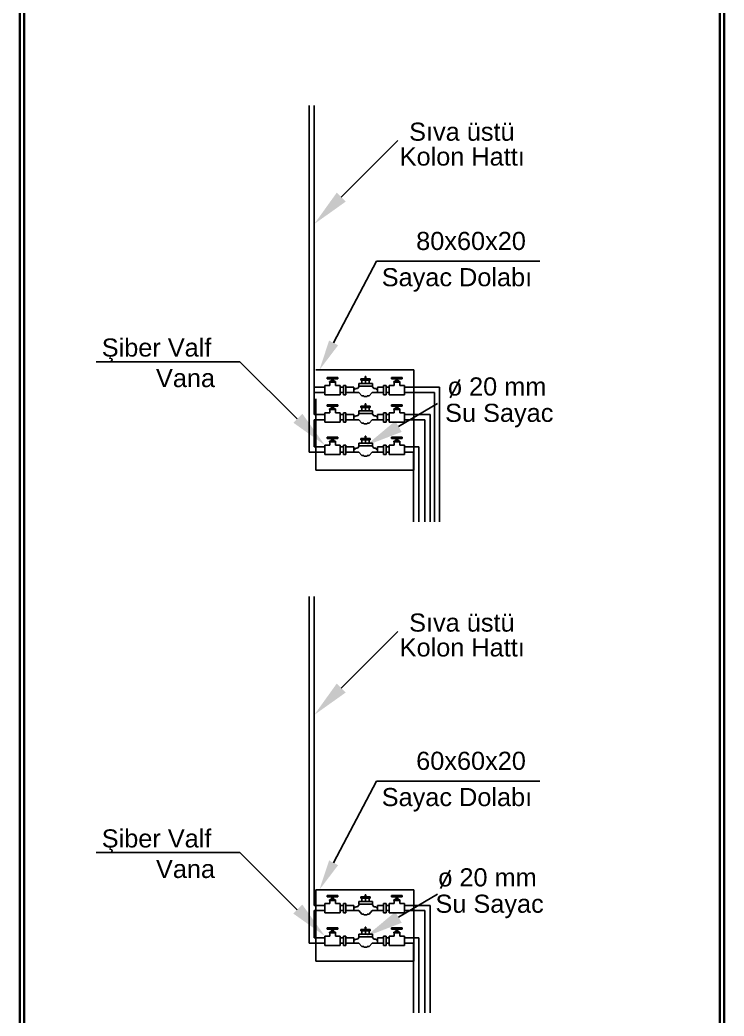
# Model space of a CAD drawing. Extents: x 386248 to 427517, y 4539405 to 4542296.
# Drawn here: x 422654.2 to 422986.8, y 4539876.9 to 4540347.3 of the extents above; entities that cross this region are included whole.
import ezdxf

# ---------------------------------------------------------------- set-up
doc = ezdxf.new("R2010")
doc.units = 0
for name, color, linetype, lineweight in [('_YAZI_', 140, 'Continuous', 25), ('MATERIAL2', 1, 'Continuous', 20), ('YAZILAR', 1, 'Continuous', 30)]:
    doc.layers.add(name, color=color, linetype=linetype, lineweight=lineweight)
doc.layers.add('A_50_DİM', color=2, linetype='Continuous')
doc.layers.add('A_TXT_25_F', color=160, linetype='Continuous')
doc.styles.add('ince', font='')
doc.styles.get('ince').set_extended_font_data('Arial')

msp = doc.modelspace()

# ---------------------------------------------------------------- linework, layer by layer
at = {"layer": '_YAZI_'}
for p, q in [((422862.039, 4540177.521, 37.118), (422857.445, 4540168.91, 37.118)), ((422857.476, 4539945.744, 37.118), (422852.882, 4539937.133, 37.118))]:
    msp.add_line(p, q, dxfattribs=at)
at = {"layer": 'A_50_DİM', "color": 1}
for p, q in [((422799.359, 4540178.505, 37.118), (422804.318, 4540178.505, 37.118)), ((422799.359, 4540177.877, 37.118), (422799.359, 4540178.505, 37.118)), ((422804.318, 4540177.877, 37.118), (422799.359, 4540177.877, 37.118)), ((422801.685, 4540177.157, 37.118), (422801.223, 4540177.157, 37.118)), ((422801.223, 4540177.157, 37.118), (422801.223, 4540176.543, 37.118)), ((422801.685, 4540177.877, 37.118), (422801.992, 4540177.877, 37.118)), ((422801.685, 4540177.047, 37.118), (422801.685, 4540177.877, 37.118)), ((422801.992, 4540177.047, 37.118), (422801.992, 4540177.877, 37.118)), ((422802.454, 4540177.157, 37.118), (422801.992, 4540177.157, 37.118)), ((422802.454, 4540176.543, 37.118), (422802.454, 4540177.157, 37.118)), ((422804.318, 4540178.505, 37.118), (422804.318, 4540177.877, 37.118)), ((422817.253, 4540177.856, 37.118), (422815.142, 4540177.856, 37.118)), ((422815.142, 4540177.856, 37.118), (422815.142, 4540177.227, 37.118)), ((422815.142, 4540177.227, 37.118), (422819.671, 4540177.227, 37.118)), ((422815.401, 4540177.227, 37.118), (422818.896, 4540177.227, 37.118)), ((422815.688, 4540177.227, 37.118), (422819.125, 4540177.227, 37.118)), ((422815.688, 4540177.227, 37.118), (422815.688, 4540175.628, 37.118)), ((422817.253, 4540178.879, 37.118), (422817.56, 4540178.879, 37.118)), ((422817.253, 4540177.545, 37.118), (422817.253, 4540178.879, 37.118)), ((422817.56, 4540177.545, 37.118), (422817.253, 4540177.545, 37.118)), ((422817.406, 4540177.227, 37.118), (422817.406, 4540175.628, 37.118)), ((422817.56, 4540177.545, 37.118), (422817.56, 4540178.879, 37.118)), ((422819.671, 4540177.856, 37.118), (422817.56, 4540177.856, 37.118)), ((422819.125, 4540177.227, 37.118), (422819.125, 4540175.628, 37.118)), ((422819.671, 4540177.227, 37.118), (422819.671, 4540177.856, 37.118)), ((422829.753, 4540178.505, 37.118), (422834.713, 4540178.505, 37.118)), ((422829.753, 4540177.877, 37.118), (422829.753, 4540178.505, 37.118)), ((422834.713, 4540177.877, 37.118), (422829.753, 4540177.877, 37.118)), ((422832.079, 4540177.157, 37.118), (422831.617, 4540177.157, 37.118)), ((422831.617, 4540177.157, 37.118), (422831.617, 4540176.543, 37.118)), ((422832.079, 4540177.877, 37.118), (422832.387, 4540177.877, 37.118)), ((422832.079, 4540177.047, 37.118), (422832.079, 4540177.877, 37.118)), ((422832.387, 4540177.047, 37.118), (422832.387, 4540177.877, 37.118)), ((422832.849, 4540177.157, 37.118), (422832.387, 4540177.157, 37.118)), ((422832.849, 4540176.543, 37.118), (422832.849, 4540177.157, 37.118)), ((422834.713, 4540178.505, 37.118), (422834.713, 4540177.877, 37.118)), ((422798.206, 4540174.714, 37.118), (422800.511, 4540174.714, 37.118)), ((422798.206, 4540171.419, 37.118), (422798.206, 4540174.714, 37.118)), ((422803.275, 4540176.543, 37.118), (422800.402, 4540176.543, 37.118)), ((422800.402, 4540176.543, 37.118), (422800.402, 4540176.251, 37.118)), ((422800.402, 4540176.251, 37.118), (422803.275, 4540176.251, 37.118)), ((422800.511, 4540176.251, 37.118), (422803.166, 4540176.251, 37.118)), ((422800.511, 4540174.714, 37.118), (422800.511, 4540176.251, 37.118)), ((422800.511, 4540176.251, 37.118), (422801.28, 4540176.251, 37.118)), ((422801.223, 4540176.543, 37.118), (422802.454, 4540176.543, 37.118)), ((422801.28, 4540176.251, 37.118), (422803.166, 4540176.251, 37.118)), ((422801.992, 4540177.047, 37.118), (422801.685, 4540177.047, 37.118)), ((422803.166, 4540176.251, 37.118), (422803.166, 4540174.714, 37.118)), ((422803.166, 4540174.714, 37.118), (422805.471, 4540174.714, 37.118)), ((422803.275, 4540176.251, 37.118), (422803.275, 4540176.543, 37.118)), ((422805.471, 4540174.714, 37.118), (422805.471, 4540170.29, 37.118)), ((422805.471, 4540173.878, 37.118), (422806.948, 4540173.878, 37.118)), ((422808.101, 4540174.714, 37.118), (422806.948, 4540174.714, 37.118)), ((422806.948, 4540174.714, 37.118), (422806.948, 4540170.29, 37.118)), ((422808.101, 4540170.29, 37.118), (422808.101, 4540174.714, 37.118)), ((422808.101, 4540173.878, 37.118), (422811.964, 4540173.878, 37.118)), ((422811.964, 4540171.419, 37.118), (422811.964, 4540173.878, 37.118)), ((422812.597, 4540172.869, 37.118), (422811.964, 4540172.869, 37.118)), ((422812.678, 4540173.261, 37.118), (422812.597, 4540172.869, 37.118)), ((422813.679, 4540173.261, 37.118), (422812.678, 4540173.261, 37.118)), ((422814.525, 4540174.403, 37.118), (422813.679, 4540173.261, 37.118)), ((422814.199, 4540175.628, 37.118), (422814.199, 4540174.403, 37.118)), ((422814.199, 4540175.628, 37.118), (422820.768, 4540175.628, 37.118)), ((422814.199, 4540174.403, 37.118), (422820.768, 4540174.403, 37.118)), ((422820.519, 4540174.403, 37.118), (422821.365, 4540173.261, 37.118)), ((422820.768, 4540175.628, 37.118), (422820.768, 4540174.403, 37.118)), ((422821.365, 4540173.261, 37.118), (422822.365, 4540173.261, 37.118)), ((422822.365, 4540173.261, 37.118), (422822.446, 4540172.869, 37.118)), ((422822.446, 4540172.869, 37.118), (422823.027, 4540172.869, 37.118)), ((422822.446, 4540172.869, 37.118), (422823.027, 4540172.869, 37.118)), ((422823.027, 4540173.878, 37.118), (422825.971, 4540173.878, 37.118)), ((422823.027, 4540173.878, 37.118), (422823.027, 4540171.419, 37.118)), ((422825.971, 4540174.714, 37.118), (422827.124, 4540174.714, 37.118)), ((422825.971, 4540170.29, 37.118), (422825.971, 4540174.714, 37.118)), ((422827.124, 4540174.714, 37.118), (422827.124, 4540170.29, 37.118)), ((422827.124, 4540173.878, 37.118), (422828.601, 4540173.878, 37.118)), ((422828.601, 4540173.878, 37.118), (422827.124, 4540173.878, 37.118)), ((422830.906, 4540174.714, 37.118), (422828.601, 4540174.714, 37.118)), ((422828.601, 4540174.714, 37.118), (422828.601, 4540170.29, 37.118)), ((422833.67, 4540176.543, 37.118), (422830.796, 4540176.543, 37.118)), ((422830.796, 4540176.543, 37.118), (422830.796, 4540176.251, 37.118)), ((422830.796, 4540176.251, 37.118), (422833.67, 4540176.251, 37.118)), ((422830.906, 4540176.251, 37.118), (422833.56, 4540176.251, 37.118)), ((422832.792, 4540176.251, 37.118), (422830.906, 4540176.251, 37.118)), ((422830.906, 4540176.251, 37.118), (422830.906, 4540174.714, 37.118)), ((422831.617, 4540176.543, 37.118), (422832.849, 4540176.543, 37.118)), ((422832.387, 4540177.047, 37.118), (422832.079, 4540177.047, 37.118)), ((422833.56, 4540176.251, 37.118), (422832.792, 4540176.251, 37.118)), ((422833.56, 4540174.714, 37.118), (422833.56, 4540176.251, 37.118)), ((422835.866, 4540174.714, 37.118), (422833.56, 4540174.714, 37.118)), ((422833.67, 4540176.251, 37.118), (422833.67, 4540176.543, 37.118)), ((422835.866, 4540171.419, 37.118), (422835.866, 4540174.714, 37.118)), ((422835.866, 4540173.878, 37.118), (422852.386, 4540173.878, 37.118)), ((422852.386, 4540173.878, 37.118), (422852.386, 4540110.289, 37.118)), ((422798.206, 4540171.419, 37.118), (422798.206, 4540170.29, 37.118)), ((422798.206, 4540170.29, 37.118), (422805.471, 4540170.29, 37.118)), ((422805.471, 4540171.419, 37.118), (422806.948, 4540171.419, 37.118)), ((422806.948, 4540170.29, 37.118), (422808.101, 4540170.29, 37.118)), ((422811.964, 4540171.419, 37.118), (422808.101, 4540171.419, 37.118)), ((422814.258, 4540171.419, 37.118), (422811.617, 4540171.419, 37.118)), ((422815.688, 4540169.8, 37.118), (422814.258, 4540171.419, 37.118)), ((422816.66, 4540169.797, 37.118), (422815.688, 4540169.8, 37.118)), ((422816.659, 4540169.445, 37.118), (422816.66, 4540169.797, 37.118)), ((422818.154, 4540169.445, 37.118), (422816.659, 4540169.445, 37.118)), ((422819.125, 4540169.8, 37.118), (422818.154, 4540169.797, 37.118)), ((422818.154, 4540169.797, 37.118), (422818.154, 4540169.445, 37.118)), ((422820.555, 4540171.419, 37.118), (422819.125, 4540169.8, 37.118)), ((422823.027, 4540171.419, 37.118), (422820.555, 4540171.419, 37.118)), ((422823.027, 4540171.419, 37.118), (422825.971, 4540171.419, 37.118)), ((422827.124, 4540170.29, 37.118), (422825.971, 4540170.29, 37.118)), ((422827.124, 4540171.419, 37.118), (422828.601, 4540171.419, 37.118)), ((422828.601, 4540171.419, 37.118), (422827.124, 4540171.419, 37.118)), ((422835.866, 4540170.29, 37.118), (422828.601, 4540170.29, 37.118)), ((422835.866, 4540171.419, 37.118), (422849.927, 4540171.419, 37.118)), ((422835.866, 4540171.419, 37.118), (422835.866, 4540170.29, 37.118)), ((422849.927, 4540171.419, 37.118), (422849.927, 4540110.289, 37.118)), ((422799.359, 4540165.602, 37.118), (422804.318, 4540165.602, 37.118)), ((422799.359, 4540164.975, 37.118), (422799.359, 4540165.602, 37.118)), ((422804.318, 4540164.975, 37.118), (422799.359, 4540164.975, 37.118)), ((422803.275, 4540163.641, 37.118), (422800.402, 4540163.641, 37.118)), ((422800.402, 4540163.641, 37.118), (422800.402, 4540163.348, 37.118)), ((422800.402, 4540163.348, 37.118), (422803.275, 4540163.348, 37.118)), ((422800.511, 4540163.348, 37.118), (422803.166, 4540163.348, 37.118)), ((422800.511, 4540161.811, 37.118), (422800.511, 4540163.348, 37.118)), ((422800.511, 4540163.348, 37.118), (422801.28, 4540163.348, 37.118)), ((422801.685, 4540164.254, 37.118), (422801.223, 4540164.254, 37.118)), ((422801.223, 4540164.254, 37.118), (422801.223, 4540163.641, 37.118)), ((422801.223, 4540163.641, 37.118), (422802.454, 4540163.641, 37.118)), ((422801.28, 4540163.348, 37.118), (422803.166, 4540163.348, 37.118)), ((422801.685, 4540164.975, 37.118), (422801.992, 4540164.975, 37.118)), ((422801.685, 4540164.144, 37.118), (422801.685, 4540164.975, 37.118)), ((422801.992, 4540164.144, 37.118), (422801.685, 4540164.144, 37.118)), ((422801.992, 4540164.144, 37.118), (422801.992, 4540164.975, 37.118)), ((422802.454, 4540164.254, 37.118), (422801.992, 4540164.254, 37.118)), ((422802.454, 4540163.641, 37.118), (422802.454, 4540164.254, 37.118)), ((422803.166, 4540163.348, 37.118), (422803.166, 4540161.811, 37.118)), ((422803.275, 4540163.348, 37.118), (422803.275, 4540163.641, 37.118)), ((422804.318, 4540165.602, 37.118), (422804.318, 4540164.975, 37.118)), ((422817.253, 4540164.954, 37.118), (422815.142, 4540164.954, 37.118)), ((422815.142, 4540164.954, 37.118), (422815.142, 4540164.325, 37.118)), ((422815.142, 4540164.325, 37.118), (422819.671, 4540164.325, 37.118)), ((422815.401, 4540164.325, 37.118), (422818.896, 4540164.325, 37.118)), ((422815.688, 4540164.325, 37.118), (422819.125, 4540164.325, 37.118)), ((422815.688, 4540164.325, 37.118), (422815.688, 4540162.726, 37.118)), ((422817.253, 4540165.977, 37.118), (422817.56, 4540165.977, 37.118)), ((422817.253, 4540164.643, 37.118), (422817.253, 4540165.977, 37.118)), ((422817.56, 4540164.643, 37.118), (422817.253, 4540164.643, 37.118)), ((422817.406, 4540164.325, 37.118), (422817.406, 4540162.726, 37.118)), ((422817.56, 4540164.643, 37.118), (422817.56, 4540165.977, 37.118)), ((422819.671, 4540164.954, 37.118), (422817.56, 4540164.954, 37.118)), ((422819.125, 4540164.325, 37.118), (422819.125, 4540162.726, 37.118)), ((422819.671, 4540164.325, 37.118), (422819.671, 4540164.954, 37.118)), ((422829.753, 4540165.602, 37.118), (422834.713, 4540165.602, 37.118)), ((422829.753, 4540164.975, 37.118), (422829.753, 4540165.602, 37.118)), ((422834.713, 4540164.975, 37.118), (422829.753, 4540164.975, 37.118)), ((422833.67, 4540163.641, 37.118), (422830.796, 4540163.641, 37.118)), ((422830.796, 4540163.641, 37.118), (422830.796, 4540163.348, 37.118)), ((422830.796, 4540163.348, 37.118), (422833.67, 4540163.348, 37.118)), ((422830.906, 4540163.348, 37.118), (422833.56, 4540163.348, 37.118)), ((422832.792, 4540163.348, 37.118), (422830.906, 4540163.348, 37.118)), ((422830.906, 4540163.348, 37.118), (422830.906, 4540161.811, 37.118)), ((422832.079, 4540164.254, 37.118), (422831.617, 4540164.254, 37.118)), ((422831.617, 4540164.254, 37.118), (422831.617, 4540163.641, 37.118)), ((422831.617, 4540163.641, 37.118), (422832.849, 4540163.641, 37.118)), ((422832.079, 4540164.975, 37.118), (422832.387, 4540164.975, 37.118)), ((422832.079, 4540164.144, 37.118), (422832.079, 4540164.975, 37.118)), ((422832.387, 4540164.144, 37.118), (422832.079, 4540164.144, 37.118)), ((422832.387, 4540164.144, 37.118), (422832.387, 4540164.975, 37.118)), ((422832.849, 4540164.254, 37.118), (422832.387, 4540164.254, 37.118)), ((422833.56, 4540163.348, 37.118), (422832.792, 4540163.348, 37.118)), ((422832.849, 4540163.641, 37.118), (422832.849, 4540164.254, 37.118)), ((422833.56, 4540161.811, 37.118), (422833.56, 4540163.348, 37.118)), ((422833.67, 4540163.348, 37.118), (422833.67, 4540163.641, 37.118)), ((422834.713, 4540165.602, 37.118), (422834.713, 4540164.975, 37.118)), ((422798.206, 4540161.811, 37.118), (422800.511, 4540161.811, 37.118)), ((422798.206, 4540158.516, 37.118), (422798.206, 4540161.811, 37.118)), ((422798.206, 4540158.516, 37.118), (422798.206, 4540157.387, 37.118)), ((422803.166, 4540161.811, 37.118), (422805.471, 4540161.811, 37.118)), ((422805.471, 4540161.811, 37.118), (422805.471, 4540157.387, 37.118)), ((422805.471, 4540160.975, 37.118), (422806.948, 4540160.975, 37.118)), ((422805.471, 4540158.516, 37.118), (422806.948, 4540158.516, 37.118)), ((422808.101, 4540161.811, 37.118), (422806.948, 4540161.811, 37.118)), ((422806.948, 4540161.811, 37.118), (422806.948, 4540157.387, 37.118)), ((422808.101, 4540157.387, 37.118), (422808.101, 4540161.811, 37.118)), ((422808.101, 4540160.975, 37.118), (422811.964, 4540160.975, 37.118)), ((422811.964, 4540158.516, 37.118), (422808.101, 4540158.516, 37.118)), ((422814.258, 4540158.516, 37.118), (422811.617, 4540158.516, 37.118)), ((422811.964, 4540158.516, 37.118), (422811.964, 4540160.975, 37.118)), ((422812.597, 4540159.967, 37.118), (422811.964, 4540159.967, 37.118)), ((422812.678, 4540160.358, 37.118), (422812.597, 4540159.967, 37.118)), ((422813.679, 4540160.358, 37.118), (422812.678, 4540160.358, 37.118)), ((422814.525, 4540161.501, 37.118), (422813.679, 4540160.358, 37.118)), ((422814.199, 4540162.726, 37.118), (422814.199, 4540161.501, 37.118)), ((422814.199, 4540162.726, 37.118), (422820.768, 4540162.726, 37.118)), ((422814.199, 4540161.501, 37.118), (422820.768, 4540161.501, 37.118)), ((422815.688, 4540156.898, 37.118), (422814.258, 4540158.516, 37.118)), ((422820.555, 4540158.516, 37.118), (422819.125, 4540156.898, 37.118)), ((422820.519, 4540161.501, 37.118), (422821.365, 4540160.358, 37.118)), ((422823.027, 4540158.516, 37.118), (422820.555, 4540158.516, 37.118)), ((422820.768, 4540162.726, 37.118), (422820.768, 4540161.501, 37.118)), ((422821.365, 4540160.358, 37.118), (422822.365, 4540160.358, 37.118)), ((422822.365, 4540160.358, 37.118), (422822.446, 4540159.967, 37.118)), ((422822.446, 4540159.967, 37.118), (422823.027, 4540159.967, 37.118)), ((422822.446, 4540159.967, 37.118), (422823.027, 4540159.967, 37.118)), ((422823.027, 4540160.975, 37.118), (422825.971, 4540160.975, 37.118)), ((422823.027, 4540160.975, 37.118), (422823.027, 4540158.516, 37.118)), ((422823.027, 4540158.516, 37.118), (422825.971, 4540158.516, 37.118)), ((422825.971, 4540161.811, 37.118), (422827.124, 4540161.811, 37.118)), ((422825.971, 4540157.387, 37.118), (422825.971, 4540161.811, 37.118)), ((422827.124, 4540161.811, 37.118), (422827.124, 4540157.387, 37.118)), ((422827.124, 4540160.975, 37.118), (422828.601, 4540160.975, 37.118)), ((422828.601, 4540160.975, 37.118), (422827.124, 4540160.975, 37.118)), ((422827.124, 4540158.516, 37.118), (422828.601, 4540158.516, 37.118)), ((422828.601, 4540158.516, 37.118), (422827.124, 4540158.516, 37.118)), ((422830.906, 4540161.811, 37.118), (422828.601, 4540161.811, 37.118)), ((422828.601, 4540161.811, 37.118), (422828.601, 4540157.387, 37.118)), ((422835.866, 4540161.811, 37.118), (422833.56, 4540161.811, 37.118)), ((422835.866, 4540158.516, 37.118), (422835.866, 4540161.811, 37.118)), ((422835.866, 4540160.975, 37.118), (422847.893, 4540160.975, 37.118)), ((422835.866, 4540158.516, 37.118), (422845.434, 4540158.516, 37.118)), ((422835.866, 4540158.516, 37.118), (422835.866, 4540157.387, 37.118)), ((422845.434, 4540158.516, 37.118), (422845.434, 4540110.289, 37.118)), ((422847.893, 4540160.975, 37.118), (422847.893, 4540110.289, 37.118)), ((422798.206, 4540157.387, 37.118), (422805.471, 4540157.387, 37.118)), ((422806.948, 4540157.387, 37.118), (422808.101, 4540157.387, 37.118)), ((422816.66, 4540156.895, 37.118), (422815.688, 4540156.898, 37.118)), ((422816.659, 4540156.542, 37.118), (422816.66, 4540156.895, 37.118)), ((422818.154, 4540156.542, 37.118), (422816.659, 4540156.542, 37.118)), ((422819.125, 4540156.898, 37.118), (422818.154, 4540156.895, 37.118)), ((422818.154, 4540156.895, 37.118), (422818.154, 4540156.542, 37.118)), ((422827.124, 4540157.387, 37.118), (422825.971, 4540157.387, 37.118)), ((422835.866, 4540157.387, 37.118), (422828.601, 4540157.387, 37.118)), ((422799.359, 4540150.291, 37.118), (422804.318, 4540150.291, 37.118)), ((422799.359, 4540149.664, 37.118), (422799.359, 4540150.291, 37.118)), ((422804.318, 4540149.664, 37.118), (422799.359, 4540149.664, 37.118)), ((422801.685, 4540148.943, 37.118), (422801.223, 4540148.943, 37.118)), ((422801.223, 4540148.943, 37.118), (422801.223, 4540148.329, 37.118)), ((422801.685, 4540149.664, 37.118), (422801.992, 4540149.664, 37.118)), ((422801.685, 4540148.833, 37.118), (422801.685, 4540149.664, 37.118)), ((422801.992, 4540148.833, 37.118), (422801.992, 4540149.664, 37.118)), ((422802.454, 4540148.943, 37.118), (422801.992, 4540148.943, 37.118)), ((422802.454, 4540148.329, 37.118), (422802.454, 4540148.943, 37.118)), ((422804.318, 4540150.291, 37.118), (422804.318, 4540149.664, 37.118)), ((422817.253, 4540149.642, 37.118), (422815.142, 4540149.642, 37.118)), ((422815.142, 4540149.642, 37.118), (422815.142, 4540149.013, 37.118)), ((422815.142, 4540149.013, 37.118), (422819.671, 4540149.013, 37.118)), ((422815.401, 4540149.013, 37.118), (422818.896, 4540149.013, 37.118)), ((422815.688, 4540149.013, 37.118), (422819.125, 4540149.013, 37.118)), ((422815.688, 4540149.013, 37.118), (422815.688, 4540147.414, 37.118)), ((422817.253, 4540150.665, 37.118), (422817.56, 4540150.665, 37.118)), ((422817.253, 4540149.331, 37.118), (422817.253, 4540150.665, 37.118)), ((422817.56, 4540149.331, 37.118), (422817.253, 4540149.331, 37.118)), ((422817.406, 4540149.013, 37.118), (422817.406, 4540147.414, 37.118)), ((422817.56, 4540149.331, 37.118), (422817.56, 4540150.665, 37.118)), ((422819.671, 4540149.642, 37.118), (422817.56, 4540149.642, 37.118)), ((422819.125, 4540149.013, 37.118), (422819.125, 4540147.414, 37.118)), ((422819.671, 4540149.013, 37.118), (422819.671, 4540149.642, 37.118)), ((422829.753, 4540150.291, 37.118), (422834.713, 4540150.291, 37.118)), ((422829.753, 4540149.664, 37.118), (422829.753, 4540150.291, 37.118)), ((422834.713, 4540149.664, 37.118), (422829.753, 4540149.664, 37.118)), ((422832.079, 4540148.943, 37.118), (422831.617, 4540148.943, 37.118)), ((422831.617, 4540148.943, 37.118), (422831.617, 4540148.329, 37.118)), ((422832.079, 4540149.664, 37.118), (422832.387, 4540149.664, 37.118)), ((422832.079, 4540148.833, 37.118), (422832.079, 4540149.664, 37.118)), ((422832.387, 4540148.833, 37.118), (422832.387, 4540149.664, 37.118)), ((422832.849, 4540148.943, 37.118), (422832.387, 4540148.943, 37.118)), ((422832.849, 4540148.329, 37.118), (422832.849, 4540148.943, 37.118)), ((422834.713, 4540150.291, 37.118), (422834.713, 4540149.664, 37.118)), ((422798.206, 4540146.5, 37.118), (422800.511, 4540146.5, 37.118)), ((422798.206, 4540143.205, 37.118), (422798.206, 4540146.5, 37.118)), ((422803.275, 4540148.329, 37.118), (422800.402, 4540148.329, 37.118)), ((422800.402, 4540148.329, 37.118), (422800.402, 4540148.037, 37.118)), ((422800.402, 4540148.037, 37.118), (422803.275, 4540148.037, 37.118)), ((422800.511, 4540148.037, 37.118), (422803.166, 4540148.037, 37.118)), ((422800.511, 4540146.5, 37.118), (422800.511, 4540148.037, 37.118)), ((422800.511, 4540148.037, 37.118), (422801.28, 4540148.037, 37.118)), ((422801.223, 4540148.329, 37.118), (422802.454, 4540148.329, 37.118)), ((422801.28, 4540148.037, 37.118), (422803.166, 4540148.037, 37.118)), ((422801.992, 4540148.833, 37.118), (422801.685, 4540148.833, 37.118)), ((422803.166, 4540148.037, 37.118), (422803.166, 4540146.5, 37.118)), ((422803.166, 4540146.5, 37.118), (422805.471, 4540146.5, 37.118)), ((422803.275, 4540148.037, 37.118), (422803.275, 4540148.329, 37.118)), ((422805.471, 4540146.5, 37.118), (422805.471, 4540142.076, 37.118)), ((422805.471, 4540145.664, 37.118), (422806.948, 4540145.664, 37.118)), ((422808.101, 4540146.5, 37.118), (422806.948, 4540146.5, 37.118)), ((422806.948, 4540146.5, 37.118), (422806.948, 4540142.076, 37.118)), ((422808.101, 4540142.076, 37.118), (422808.101, 4540146.5, 37.118)), ((422808.101, 4540145.664, 37.118), (422811.964, 4540145.664, 37.118)), ((422811.964, 4540143.205, 37.118), (422811.964, 4540145.664, 37.118)), ((422812.597, 4540144.656, 37.118), (422811.964, 4540144.656, 37.118)), ((422812.678, 4540145.047, 37.118), (422812.597, 4540144.656, 37.118)), ((422813.679, 4540145.047, 37.118), (422812.678, 4540145.047, 37.118)), ((422814.525, 4540146.189, 37.118), (422813.679, 4540145.047, 37.118)), ((422814.199, 4540147.414, 37.118), (422814.199, 4540146.189, 37.118)), ((422814.199, 4540147.414, 37.118), (422820.768, 4540147.414, 37.118)), ((422814.199, 4540146.189, 37.118), (422820.768, 4540146.189, 37.118)), ((422820.519, 4540146.189, 37.118), (422821.365, 4540145.047, 37.118)), ((422820.768, 4540147.414, 37.118), (422820.768, 4540146.189, 37.118)), ((422821.365, 4540145.047, 37.118), (422822.365, 4540145.047, 37.118)), ((422822.365, 4540145.047, 37.118), (422822.446, 4540144.656, 37.118)), ((422822.446, 4540144.656, 37.118), (422823.027, 4540144.656, 37.118)), ((422822.446, 4540144.656, 37.118), (422823.027, 4540144.656, 37.118)), ((422823.027, 4540145.664, 37.118), (422825.971, 4540145.664, 37.118)), ((422823.027, 4540145.664, 37.118), (422823.027, 4540143.205, 37.118)), ((422825.971, 4540146.5, 37.118), (422827.124, 4540146.5, 37.118)), ((422825.971, 4540142.076, 37.118), (422825.971, 4540146.5, 37.118)), ((422827.124, 4540146.5, 37.118), (422827.124, 4540142.076, 37.118)), ((422827.124, 4540145.664, 37.118), (422828.601, 4540145.664, 37.118)), ((422828.601, 4540145.664, 37.118), (422827.124, 4540145.664, 37.118)), ((422830.906, 4540146.5, 37.118), (422828.601, 4540146.5, 37.118)), ((422828.601, 4540146.5, 37.118), (422828.601, 4540142.076, 37.118)), ((422833.67, 4540148.329, 37.118), (422830.796, 4540148.329, 37.118)), ((422830.796, 4540148.329, 37.118), (422830.796, 4540148.037, 37.118)), ((422830.796, 4540148.037, 37.118), (422833.67, 4540148.037, 37.118)), ((422830.906, 4540148.037, 37.118), (422833.56, 4540148.037, 37.118)), ((422832.792, 4540148.037, 37.118), (422830.906, 4540148.037, 37.118)), ((422830.906, 4540148.037, 37.118), (422830.906, 4540146.5, 37.118)), ((422831.617, 4540148.329, 37.118), (422832.849, 4540148.329, 37.118)), ((422832.387, 4540148.833, 37.118), (422832.079, 4540148.833, 37.118)), ((422833.56, 4540148.037, 37.118), (422832.792, 4540148.037, 37.118)), ((422833.56, 4540146.5, 37.118), (422833.56, 4540148.037, 37.118)), ((422835.866, 4540146.5, 37.118), (422833.56, 4540146.5, 37.118)), ((422833.67, 4540148.037, 37.118), (422833.67, 4540148.329, 37.118)), ((422835.866, 4540143.205, 37.118), (422835.866, 4540146.5, 37.118)), ((422835.866, 4540145.664, 37.118), (422842.561, 4540145.664, 37.118)), ((422840.102, 4540145.664, 37.118), (422842.561, 4540145.664, 37.118)), ((422842.561, 4540145.664, 37.118), (422842.561, 4540110.289, 37.118)), ((422798.206, 4540143.205, 37.118), (422798.206, 4540142.076, 37.118)), ((422798.206, 4540142.076, 37.118), (422805.471, 4540142.076, 37.118)), ((422805.471, 4540143.205, 37.118), (422806.948, 4540143.205, 37.118)), ((422806.948, 4540142.076, 37.118), (422808.101, 4540142.076, 37.118)), ((422811.964, 4540143.205, 37.118), (422808.101, 4540143.205, 37.118)), ((422814.258, 4540143.205, 37.118), (422811.617, 4540143.205, 37.118)), ((422815.688, 4540141.586, 37.118), (422814.258, 4540143.205, 37.118)), ((422816.66, 4540141.583, 37.118), (422815.688, 4540141.586, 37.118)), ((422816.659, 4540141.231, 37.118), (422816.66, 4540141.583, 37.118)), ((422818.154, 4540141.231, 37.118), (422816.659, 4540141.231, 37.118)), ((422819.125, 4540141.586, 37.118), (422818.154, 4540141.583, 37.118)), ((422818.154, 4540141.583, 37.118), (422818.154, 4540141.231, 37.118)), ((422820.555, 4540143.205, 37.118), (422819.125, 4540141.586, 37.118)), ((422823.027, 4540143.205, 37.118), (422820.555, 4540143.205, 37.118)), ((422823.027, 4540143.205, 37.118), (422825.971, 4540143.205, 37.118)), ((422827.124, 4540142.076, 37.118), (422825.971, 4540142.076, 37.118)), ((422827.124, 4540143.205, 37.118), (422828.601, 4540143.205, 37.118)), ((422828.601, 4540143.205, 37.118), (422827.124, 4540143.205, 37.118)), ((422835.866, 4540142.076, 37.118), (422828.601, 4540142.076, 37.118)), ((422835.866, 4540143.205, 37.118), (422840.102, 4540143.205, 37.118)), ((422835.866, 4540143.205, 37.118), (422835.866, 4540142.076, 37.118)), ((422840.102, 4540143.205, 37.118), (422840.102, 4540110.289, 37.118)), ((422840.102, 4540143.205, 37.118), (422840.102, 4540110.289, 37.118)), ((422799.359, 4539933.825, 37.118), (422804.318, 4539933.825, 37.118)), ((422799.359, 4539933.198, 37.118), (422799.359, 4539933.825, 37.118)), ((422804.318, 4539933.198, 37.118), (422799.359, 4539933.198, 37.118)), ((422801.685, 4539933.198, 37.118), (422801.992, 4539933.198, 37.118)), ((422801.685, 4539932.367, 37.118), (422801.685, 4539933.198, 37.118)), ((422801.992, 4539932.367, 37.118), (422801.992, 4539933.198, 37.118)), ((422804.318, 4539933.825, 37.118), (422804.318, 4539933.198, 37.118)), ((422817.253, 4539933.177, 37.118), (422815.142, 4539933.177, 37.118)), ((422815.142, 4539933.177, 37.118), (422815.142, 4539932.548, 37.118)), ((422815.142, 4539932.548, 37.118), (422819.671, 4539932.548, 37.118)), ((422815.401, 4539932.548, 37.118), (422818.896, 4539932.548, 37.118)), ((422815.688, 4539932.548, 37.118), (422819.125, 4539932.548, 37.118)), ((422815.688, 4539932.548, 37.118), (422815.688, 4539930.949, 37.118)), ((422817.253, 4539934.2, 37.118), (422817.56, 4539934.2, 37.118)), ((422817.253, 4539932.866, 37.118), (422817.253, 4539934.2, 37.118)), ((422817.56, 4539932.866, 37.118), (422817.253, 4539932.866, 37.118)), ((422817.406, 4539932.548, 37.118), (422817.406, 4539930.949, 37.118)), ((422817.56, 4539932.866, 37.118), (422817.56, 4539934.2, 37.118)), ((422819.671, 4539933.177, 37.118), (422817.56, 4539933.177, 37.118)), ((422819.125, 4539932.548, 37.118), (422819.125, 4539930.949, 37.118)), ((422819.671, 4539932.548, 37.118), (422819.671, 4539933.177, 37.118)), ((422829.753, 4539933.825, 37.118), (422834.713, 4539933.825, 37.118)), ((422829.753, 4539933.198, 37.118), (422829.753, 4539933.825, 37.118)), ((422834.713, 4539933.198, 37.118), (422829.753, 4539933.198, 37.118)), ((422832.079, 4539933.198, 37.118), (422832.387, 4539933.198, 37.118)), ((422832.079, 4539932.367, 37.118), (422832.079, 4539933.198, 37.118)), ((422832.387, 4539932.367, 37.118), (422832.387, 4539933.198, 37.118)), ((422834.713, 4539933.825, 37.118), (422834.713, 4539933.198, 37.118)), ((422798.206, 4539930.034, 37.118), (422800.511, 4539930.034, 37.118)), ((422798.206, 4539926.739, 37.118), (422798.206, 4539930.034, 37.118)), ((422803.275, 4539931.864, 37.118), (422800.402, 4539931.864, 37.118)), ((422800.402, 4539931.864, 37.118), (422800.402, 4539931.571, 37.118)), ((422800.402, 4539931.571, 37.118), (422803.275, 4539931.571, 37.118)), ((422800.511, 4539931.571, 37.118), (422803.166, 4539931.571, 37.118)), ((422800.511, 4539930.034, 37.118), (422800.511, 4539931.571, 37.118)), ((422800.511, 4539931.571, 37.118), (422801.28, 4539931.571, 37.118)), ((422801.685, 4539932.477, 37.118), (422801.223, 4539932.477, 37.118)), ((422801.223, 4539932.477, 37.118), (422801.223, 4539931.864, 37.118)), ((422801.223, 4539931.864, 37.118), (422802.454, 4539931.864, 37.118)), ((422801.28, 4539931.571, 37.118), (422803.166, 4539931.571, 37.118)), ((422801.992, 4539932.367, 37.118), (422801.685, 4539932.367, 37.118)), ((422802.454, 4539932.477, 37.118), (422801.992, 4539932.477, 37.118)), ((422802.454, 4539931.864, 37.118), (422802.454, 4539932.477, 37.118)), ((422803.166, 4539931.571, 37.118), (422803.166, 4539930.034, 37.118)), ((422803.166, 4539930.034, 37.118), (422805.471, 4539930.034, 37.118)), ((422803.275, 4539931.571, 37.118), (422803.275, 4539931.864, 37.118)), ((422805.471, 4539930.034, 37.118), (422805.471, 4539925.61, 37.118)), ((422805.471, 4539929.198, 37.118), (422806.948, 4539929.198, 37.118)), ((422808.101, 4539930.034, 37.118), (422806.948, 4539930.034, 37.118)), ((422806.948, 4539930.034, 37.118), (422806.948, 4539925.61, 37.118)), ((422808.101, 4539925.61, 37.118), (422808.101, 4539930.034, 37.118)), ((422808.101, 4539929.198, 37.118), (422811.964, 4539929.198, 37.118)), ((422811.964, 4539926.739, 37.118), (422811.964, 4539929.198, 37.118)), ((422812.597, 4539928.19, 37.118), (422811.964, 4539928.19, 37.118)), ((422812.678, 4539928.581, 37.118), (422812.597, 4539928.19, 37.118)), ((422813.679, 4539928.581, 37.118), (422812.678, 4539928.581, 37.118)), ((422814.525, 4539929.724, 37.118), (422813.679, 4539928.581, 37.118)), ((422814.199, 4539930.949, 37.118), (422814.199, 4539929.724, 37.118)), ((422814.199, 4539930.949, 37.118), (422820.768, 4539930.949, 37.118)), ((422814.199, 4539929.724, 37.118), (422820.768, 4539929.724, 37.118)), ((422820.519, 4539929.724, 37.118), (422821.365, 4539928.581, 37.118)), ((422820.768, 4539930.949, 37.118), (422820.768, 4539929.724, 37.118)), ((422821.365, 4539928.581, 37.118), (422822.365, 4539928.581, 37.118)), ((422822.365, 4539928.581, 37.118), (422822.446, 4539928.19, 37.118)), ((422822.446, 4539928.19, 37.118), (422823.027, 4539928.19, 37.118)), ((422822.446, 4539928.19, 37.118), (422823.027, 4539928.19, 37.118)), ((422823.027, 4539929.198, 37.118), (422825.971, 4539929.198, 37.118)), ((422823.027, 4539929.198, 37.118), (422823.027, 4539926.739, 37.118)), ((422825.971, 4539930.034, 37.118), (422827.124, 4539930.034, 37.118)), ((422825.971, 4539925.61, 37.118), (422825.971, 4539930.034, 37.118)), ((422827.124, 4539930.034, 37.118), (422827.124, 4539925.61, 37.118)), ((422827.124, 4539929.198, 37.118), (422828.601, 4539929.198, 37.118)), ((422828.601, 4539929.198, 37.118), (422827.124, 4539929.198, 37.118)), ((422830.906, 4539930.034, 37.118), (422828.601, 4539930.034, 37.118)), ((422828.601, 4539930.034, 37.118), (422828.601, 4539925.61, 37.118)), ((422833.67, 4539931.864, 37.118), (422830.796, 4539931.864, 37.118)), ((422830.796, 4539931.864, 37.118), (422830.796, 4539931.571, 37.118)), ((422830.796, 4539931.571, 37.118), (422833.67, 4539931.571, 37.118)), ((422830.906, 4539931.571, 37.118), (422833.56, 4539931.571, 37.118)), ((422832.792, 4539931.571, 37.118), (422830.906, 4539931.571, 37.118)), ((422830.906, 4539931.571, 37.118), (422830.906, 4539930.034, 37.118)), ((422832.079, 4539932.477, 37.118), (422831.617, 4539932.477, 37.118)), ((422831.617, 4539932.477, 37.118), (422831.617, 4539931.864, 37.118)), ((422831.617, 4539931.864, 37.118), (422832.849, 4539931.864, 37.118)), ((422832.387, 4539932.367, 37.118), (422832.079, 4539932.367, 37.118)), ((422832.849, 4539932.477, 37.118), (422832.387, 4539932.477, 37.118)), ((422833.56, 4539931.571, 37.118), (422832.792, 4539931.571, 37.118)), ((422832.849, 4539931.864, 37.118), (422832.849, 4539932.477, 37.118)), ((422833.56, 4539930.034, 37.118), (422833.56, 4539931.571, 37.118)), ((422835.866, 4539930.034, 37.118), (422833.56, 4539930.034, 37.118)), ((422833.67, 4539931.571, 37.118), (422833.67, 4539931.864, 37.118)), ((422835.866, 4539926.739, 37.118), (422835.866, 4539930.034, 37.118)), ((422835.866, 4539929.198, 37.118), (422847.893, 4539929.198, 37.118)), ((422847.893, 4539929.198, 37.118), (422847.893, 4539878.512, 37.118)), ((422798.206, 4539926.739, 37.118), (422798.206, 4539925.61, 37.118)), ((422798.206, 4539925.61, 37.118), (422805.471, 4539925.61, 37.118)), ((422805.471, 4539926.739, 37.118), (422806.948, 4539926.739, 37.118)), ((422806.948, 4539925.61, 37.118), (422808.101, 4539925.61, 37.118)), ((422811.964, 4539926.739, 37.118), (422808.101, 4539926.739, 37.118)), ((422814.258, 4539926.739, 37.118), (422811.617, 4539926.739, 37.118)), ((422815.688, 4539925.121, 37.118), (422814.258, 4539926.739, 37.118)), ((422816.66, 4539925.118, 37.118), (422815.688, 4539925.121, 37.118)), ((422816.659, 4539924.766, 37.118), (422816.66, 4539925.118, 37.118)), ((422818.154, 4539924.766, 37.118), (422816.659, 4539924.766, 37.118)), ((422819.125, 4539925.121, 37.118), (422818.154, 4539925.118, 37.118)), ((422818.154, 4539925.118, 37.118), (422818.154, 4539924.766, 37.118)), ((422820.555, 4539926.739, 37.118), (422819.125, 4539925.121, 37.118)), ((422823.027, 4539926.739, 37.118), (422820.555, 4539926.739, 37.118)), ((422823.027, 4539926.739, 37.118), (422825.971, 4539926.739, 37.118)), ((422827.124, 4539925.61, 37.118), (422825.971, 4539925.61, 37.118)), ((422827.124, 4539926.739, 37.118), (422828.601, 4539926.739, 37.118)), ((422828.601, 4539926.739, 37.118), (422827.124, 4539926.739, 37.118)), ((422835.866, 4539925.61, 37.118), (422828.601, 4539925.61, 37.118)), ((422835.866, 4539926.739, 37.118), (422845.434, 4539926.739, 37.118)), ((422835.866, 4539926.739, 37.118), (422835.866, 4539925.61, 37.118)), ((422845.434, 4539926.739, 37.118), (422845.434, 4539878.512, 37.118)), ((422799.359, 4539918.514, 37.118), (422804.318, 4539918.514, 37.118)), ((422799.359, 4539917.887, 37.118), (422799.359, 4539918.514, 37.118)), ((422804.318, 4539918.514, 37.118), (422804.318, 4539917.887, 37.118)), ((422817.253, 4539918.889, 37.118), (422817.56, 4539918.889, 37.118)), ((422817.253, 4539917.554, 37.118), (422817.253, 4539918.889, 37.118)), ((422817.56, 4539917.554, 37.118), (422817.56, 4539918.889, 37.118)), ((422829.753, 4539918.514, 37.118), (422834.713, 4539918.514, 37.118)), ((422829.753, 4539917.887, 37.118), (422829.753, 4539918.514, 37.118)), ((422834.713, 4539918.514, 37.118), (422834.713, 4539917.887, 37.118)), ((422798.206, 4539914.723, 37.118), (422800.511, 4539914.723, 37.118)), ((422798.206, 4539911.428, 37.118), (422798.206, 4539914.723, 37.118)), ((422804.318, 4539917.887, 37.118), (422799.359, 4539917.887, 37.118)), ((422803.275, 4539916.553, 37.118), (422800.402, 4539916.553, 37.118)), ((422800.402, 4539916.553, 37.118), (422800.402, 4539916.26, 37.118)), ((422800.402, 4539916.26, 37.118), (422803.275, 4539916.26, 37.118)), ((422800.511, 4539916.26, 37.118), (422803.166, 4539916.26, 37.118)), ((422800.511, 4539914.723, 37.118), (422800.511, 4539916.26, 37.118)), ((422800.511, 4539916.26, 37.118), (422801.28, 4539916.26, 37.118)), ((422801.685, 4539917.166, 37.118), (422801.223, 4539917.166, 37.118)), ((422801.223, 4539917.166, 37.118), (422801.223, 4539916.553, 37.118)), ((422801.223, 4539916.553, 37.118), (422802.454, 4539916.553, 37.118)), ((422801.28, 4539916.26, 37.118), (422803.166, 4539916.26, 37.118)), ((422801.685, 4539917.887, 37.118), (422801.992, 4539917.887, 37.118)), ((422801.685, 4539917.056, 37.118), (422801.685, 4539917.887, 37.118)), ((422801.992, 4539917.056, 37.118), (422801.685, 4539917.056, 37.118)), ((422801.992, 4539917.056, 37.118), (422801.992, 4539917.887, 37.118)), ((422802.454, 4539917.166, 37.118), (422801.992, 4539917.166, 37.118)), ((422802.454, 4539916.553, 37.118), (422802.454, 4539917.166, 37.118)), ((422803.166, 4539916.26, 37.118), (422803.166, 4539914.723, 37.118)), ((422803.166, 4539914.723, 37.118), (422805.471, 4539914.723, 37.118)), ((422803.275, 4539916.26, 37.118), (422803.275, 4539916.553, 37.118)), ((422805.471, 4539914.723, 37.118), (422805.471, 4539910.299, 37.118)), ((422805.471, 4539913.887, 37.118), (422806.948, 4539913.887, 37.118)), ((422808.101, 4539914.723, 37.118), (422806.948, 4539914.723, 37.118)), ((422806.948, 4539914.723, 37.118), (422806.948, 4539910.299, 37.118)), ((422808.101, 4539910.299, 37.118), (422808.101, 4539914.723, 37.118)), ((422808.101, 4539913.887, 37.118), (422811.964, 4539913.887, 37.118)), ((422811.964, 4539911.428, 37.118), (422811.964, 4539913.887, 37.118)), ((422814.525, 4539914.412, 37.118), (422813.679, 4539913.27, 37.118)), ((422814.199, 4539915.637, 37.118), (422814.199, 4539914.412, 37.118)), ((422814.199, 4539915.637, 37.118), (422820.768, 4539915.637, 37.118)), ((422814.199, 4539914.412, 37.118), (422820.768, 4539914.412, 37.118)), ((422817.253, 4539917.866, 37.118), (422815.142, 4539917.866, 37.118)), ((422815.142, 4539917.866, 37.118), (422815.142, 4539917.236, 37.118)), ((422815.142, 4539917.236, 37.118), (422819.671, 4539917.236, 37.118)), ((422815.401, 4539917.236, 37.118), (422818.896, 4539917.236, 37.118)), ((422815.688, 4539917.236, 37.118), (422819.125, 4539917.236, 37.118)), ((422815.688, 4539917.236, 37.118), (422815.688, 4539915.637, 37.118)), ((422817.56, 4539917.554, 37.118), (422817.253, 4539917.554, 37.118)), ((422817.406, 4539917.236, 37.118), (422817.406, 4539915.637, 37.118)), ((422819.671, 4539917.866, 37.118), (422817.56, 4539917.866, 37.118)), ((422819.125, 4539917.236, 37.118), (422819.125, 4539915.637, 37.118)), ((422819.671, 4539917.236, 37.118), (422819.671, 4539917.866, 37.118)), ((422820.519, 4539914.412, 37.118), (422821.365, 4539913.27, 37.118)), ((422820.768, 4539915.637, 37.118), (422820.768, 4539914.412, 37.118)), ((422823.027, 4539913.887, 37.118), (422825.971, 4539913.887, 37.118)), ((422823.027, 4539913.887, 37.118), (422823.027, 4539911.428, 37.118)), ((422825.971, 4539914.723, 37.118), (422827.124, 4539914.723, 37.118)), ((422825.971, 4539910.299, 37.118), (422825.971, 4539914.723, 37.118)), ((422827.124, 4539914.723, 37.118), (422827.124, 4539910.299, 37.118)), ((422827.124, 4539913.887, 37.118), (422828.601, 4539913.887, 37.118)), ((422828.601, 4539913.887, 37.118), (422827.124, 4539913.887, 37.118)), ((422830.906, 4539914.723, 37.118), (422828.601, 4539914.723, 37.118)), ((422828.601, 4539914.723, 37.118), (422828.601, 4539910.299, 37.118)), ((422834.713, 4539917.887, 37.118), (422829.753, 4539917.887, 37.118)), ((422833.67, 4539916.553, 37.118), (422830.796, 4539916.553, 37.118)), ((422830.796, 4539916.553, 37.118), (422830.796, 4539916.26, 37.118)), ((422830.796, 4539916.26, 37.118), (422833.67, 4539916.26, 37.118)), ((422830.906, 4539916.26, 37.118), (422833.56, 4539916.26, 37.118)), ((422832.792, 4539916.26, 37.118), (422830.906, 4539916.26, 37.118)), ((422830.906, 4539916.26, 37.118), (422830.906, 4539914.723, 37.118)), ((422832.079, 4539917.166, 37.118), (422831.617, 4539917.166, 37.118)), ((422831.617, 4539917.166, 37.118), (422831.617, 4539916.553, 37.118)), ((422831.617, 4539916.553, 37.118), (422832.849, 4539916.553, 37.118)), ((422832.079, 4539917.887, 37.118), (422832.387, 4539917.887, 37.118)), ((422832.079, 4539917.056, 37.118), (422832.079, 4539917.887, 37.118)), ((422832.387, 4539917.056, 37.118), (422832.079, 4539917.056, 37.118)), ((422832.387, 4539917.056, 37.118), (422832.387, 4539917.887, 37.118)), ((422832.849, 4539917.166, 37.118), (422832.387, 4539917.166, 37.118)), ((422833.56, 4539916.26, 37.118), (422832.792, 4539916.26, 37.118)), ((422832.849, 4539916.553, 37.118), (422832.849, 4539917.166, 37.118)), ((422833.56, 4539914.723, 37.118), (422833.56, 4539916.26, 37.118)), ((422835.866, 4539914.723, 37.118), (422833.56, 4539914.723, 37.118)), ((422833.67, 4539916.26, 37.118), (422833.67, 4539916.553, 37.118)), ((422835.866, 4539911.428, 37.118), (422835.866, 4539914.723, 37.118)), ((422835.866, 4539913.887, 37.118), (422842.561, 4539913.887, 37.118)), ((422840.102, 4539913.887, 37.118), (422842.561, 4539913.887, 37.118)), ((422842.561, 4539913.887, 37.118), (422842.561, 4539878.512, 37.118)), ((422798.206, 4539911.428, 37.118), (422798.206, 4539910.299, 37.118)), ((422798.206, 4539910.299, 37.118), (422805.471, 4539910.299, 37.118)), ((422805.471, 4539911.428, 37.118), (422806.948, 4539911.428, 37.118)), ((422806.948, 4539910.299, 37.118), (422808.101, 4539910.299, 37.118)), ((422811.964, 4539911.428, 37.118), (422808.101, 4539911.428, 37.118)), ((422814.258, 4539911.428, 37.118), (422811.617, 4539911.428, 37.118)), ((422812.597, 4539912.879, 37.118), (422811.964, 4539912.879, 37.118)), ((422812.678, 4539913.27, 37.118), (422812.597, 4539912.879, 37.118)), ((422813.679, 4539913.27, 37.118), (422812.678, 4539913.27, 37.118)), ((422815.688, 4539909.81, 37.118), (422814.258, 4539911.428, 37.118)), ((422816.66, 4539909.806, 37.118), (422815.688, 4539909.81, 37.118)), ((422816.659, 4539909.454, 37.118), (422816.66, 4539909.806, 37.118)), ((422818.154, 4539909.454, 37.118), (422816.659, 4539909.454, 37.118)), ((422819.125, 4539909.81, 37.118), (422818.154, 4539909.806, 37.118)), ((422818.154, 4539909.806, 37.118), (422818.154, 4539909.454, 37.118)), ((422820.555, 4539911.428, 37.118), (422819.125, 4539909.81, 37.118)), ((422823.027, 4539911.428, 37.118), (422820.555, 4539911.428, 37.118)), ((422821.365, 4539913.27, 37.118), (422822.365, 4539913.27, 37.118)), ((422822.365, 4539913.27, 37.118), (422822.446, 4539912.879, 37.118)), ((422822.446, 4539912.879, 37.118), (422823.027, 4539912.879, 37.118)), ((422822.446, 4539912.879, 37.118), (422823.027, 4539912.879, 37.118)), ((422823.027, 4539911.428, 37.118), (422825.971, 4539911.428, 37.118)), ((422827.124, 4539910.299, 37.118), (422825.971, 4539910.299, 37.118)), ((422827.124, 4539911.428, 37.118), (422828.601, 4539911.428, 37.118)), ((422828.601, 4539911.428, 37.118), (422827.124, 4539911.428, 37.118)), ((422835.866, 4539910.299, 37.118), (422828.601, 4539910.299, 37.118)), ((422835.866, 4539911.428, 37.118), (422840.102, 4539911.428, 37.118)), ((422835.866, 4539911.428, 37.118), (422835.866, 4539910.299, 37.118)), ((422840.102, 4539911.428, 37.118), (422840.102, 4539878.512, 37.118)), ((422840.102, 4539911.428, 37.118), (422840.102, 4539878.512, 37.118))]:
    msp.add_line(p, q, dxfattribs=at)
at = {"layer": 'A_TXT_25_F'}
for p, q in [((422790.743, 4540143.205, 37.118), (422790.743, 4540306.879, 37.118)), ((422793.202, 4540160.975, 37.118), (422793.202, 4540306.879, 37.118)), ((422793.202, 4540173.878, 37.118), (422798.206, 4540173.878, 37.118)), ((422793.202, 4540171.419, 37.118), (422798.206, 4540171.419, 37.118)), ((422793.202, 4540160.975, 37.118), (422798.206, 4540160.975, 37.118)), ((422793.202, 4540145.664, 37.118), (422793.202, 4540158.516, 37.118)), ((422793.202, 4540158.516, 37.118), (422798.206, 4540158.516, 37.118)), ((422793.202, 4540145.664, 37.118), (422798.206, 4540145.664, 37.118)), ((422790.743, 4540143.205, 37.118), (422798.206, 4540143.205, 37.118)), ((422790.743, 4539911.428, 37.118), (422790.743, 4540075.102, 37.118)), ((422793.202, 4539929.198, 37.118), (422793.202, 4540075.102, 37.118)), ((422793.202, 4539929.198, 37.118), (422798.206, 4539929.198, 37.118)), ((422793.202, 4539913.887, 37.118), (422793.202, 4539926.739, 37.118)), ((422793.202, 4539926.739, 37.118), (422798.206, 4539926.739, 37.118)), ((422793.202, 4539913.887, 37.118), (422798.206, 4539913.887, 37.118)), ((422790.743, 4539911.428, 37.118), (422798.206, 4539911.428, 37.118))]:
    msp.add_line(p, q, dxfattribs=at)
at = {"layer": 'A_TXT_25_F', "color": 2}
for p, q in [((422793.984, 4540182.007, 37.118), (422840.264, 4540182.007, 37.118)), ((422840.264, 4540182.007, 37.118), (422840.264, 4540134.647, 37.118)), ((422793.984, 4540134.647, 37.118), (422793.984, 4540168.325, 37.118)), ((422840.264, 4540134.647, 37.118), (422793.984, 4540134.647, 37.118)), ((422793.984, 4539936.548, 37.118), (422840.264, 4539936.548, 37.118)), ((422793.984, 4539902.87, 37.118), (422793.984, 4539936.548, 37.118)), ((422840.264, 4539936.548, 37.118), (422840.264, 4539902.87, 37.118)), ((422840.264, 4539902.87, 37.118), (422793.984, 4539902.87, 37.118))]:
    msp.add_line(p, q, dxfattribs=at)
at = {"layer": 'MATERIAL2', "linetype": 'ByBlock', "lineweight": -2, "ltscale": 5}
for p, q in [((422805.957, 4540263.606, 37.118), (422832.746, 4540290.29, 37.118)), ((422802.342, 4540194.754, 37.118), (422822.618, 4540233.314, 37.118)), ((422822.618, 4540233.314, 37.118), (422899.721, 4540233.314, 37.118)), ((422851.32, 4540233.357, 37.118), (422850.802, 4540233.357, 37.118)), ((422690.115, 4540185.888, 37.118), (422758.014, 4540185.888, 37.118)), ((422758.014, 4540185.888, 37.118), (422785.129, 4540158.88, 37.118)), ((422832.994, 4540155.327, 37.118), (422851.431, 4540166.188, 37.118)), ((422805.957, 4540031.829, 37.118), (422832.746, 4540058.513, 37.118)), ((422851.32, 4540001.581, 37.118), (422850.802, 4540001.581, 37.118)), ((422802.342, 4539949.295, 37.118), (422822.618, 4539987.855, 37.118)), ((422822.618, 4539987.855, 37.118), (422899.721, 4539987.855, 37.118)), ((422690.115, 4539954.111, 37.118), (422758.014, 4539954.111, 37.118)), ((422758.014, 4539954.111, 37.118), (422785.129, 4539927.103, 37.118)), ((422832.994, 4539923.55, 37.118), (422851.431, 4539934.411, 37.118))]:
    msp.add_line(p, q, dxfattribs=at)
at = {"layer": 'MATERIAL2', "ltscale": 5}
for points in [[(422808.074, 4540261.48, 37.118), (422793.202, 4540250.901, 37.118), (422803.839, 4540265.731, 37.118)], [(422804.466, 4540193.637, 37.118), (422795.639, 4540182.007, 37.118), (422800.217, 4540195.871, 37.118)], [(422787.569, 4540161.33, 37.118), (422798.206, 4540146.5, 37.118), (422783.334, 4540157.078, 37.118)], [(422834.517, 4540152.742, 37.118), (422817.483, 4540146.189, 37.118), (422831.471, 4540157.912, 37.118)], [(422808.074, 4540029.703, 37.118), (422793.202, 4540019.124, 37.118), (422803.839, 4540033.954, 37.118)], [(422804.466, 4539948.177, 37.118), (422795.639, 4539936.548, 37.118), (422800.217, 4539950.412, 37.118)], [(422787.569, 4539929.553, 37.118), (422798.206, 4539914.723, 37.118), (422783.334, 4539925.302, 37.118)], [(422834.517, 4539920.965, 37.118), (422817.483, 4539914.412, 37.118), (422831.471, 4539926.135, 37.118)]]:
    msp.add_solid(points, dxfattribs=at)
at = {"layer": 'YAZILAR', "color": 133, "ltscale": 5}
msp.add_line((422654.161, 4542280.7), (422654.161, 4539548.917), dxfattribs=at)
at = {"layer": 'YAZILAR', "ltscale": 5}
for points in [[(422986.801, 4539548.917), (422654.161, 4539548.917), (422654.161, 4540403.239), (422986.801, 4540403.239)], [(422984.801, 4539550.917), (422656.161, 4539550.917), (422656.161, 4540401.239), (422984.801, 4540401.239)]]:
    msp.add_lwpolyline(points, close=True, dxfattribs=at)

# ---------------------------------------------------------------- texts
at = {"layer": '_YAZI_', "style": 'ince'}
for s, p in [('Sıva üstü', (422838.03, 4540290.225, 37.118)), ('Kolon Hattı', (422833.556, 4540278.491, 37.118)), ('80x60x20', (422841.351, 4540238.64, 37.118)), ('Sayac Dolabı', (422825.081, 4540221.526, 37.118)), ('Şiber Valf', (422692.818, 4540188.307, 37.118)), ('Vana', (422718.433, 4540173.901, 37.118)), ('o 20 mm', (422856.366, 4540169.934, 37.118)), ('Su Sayac', (422855.027, 4540157.48, 37.118)), ('Sıva üstü', (422838.03, 4540058.448, 37.118)), ('Kolon Hattı', (422833.556, 4540046.714, 37.118)), ('60x60x20', (422841.351, 4539993.181, 37.118)), ('Sayac Dolabı', (422825.081, 4539976.067, 37.118)), ('Şiber Valf', (422692.818, 4539956.53, 37.118)), ('Vana', (422718.433, 4539942.124, 37.118)), ('o 20 mm', (422851.804, 4539938.157, 37.118)), ('Su Sayac', (422850.465, 4539925.703, 37.118))]:
    msp.add_text(s, height=8.5536, dxfattribs=at).set_placement(p)

doc.saveas('drawing.dxf')
